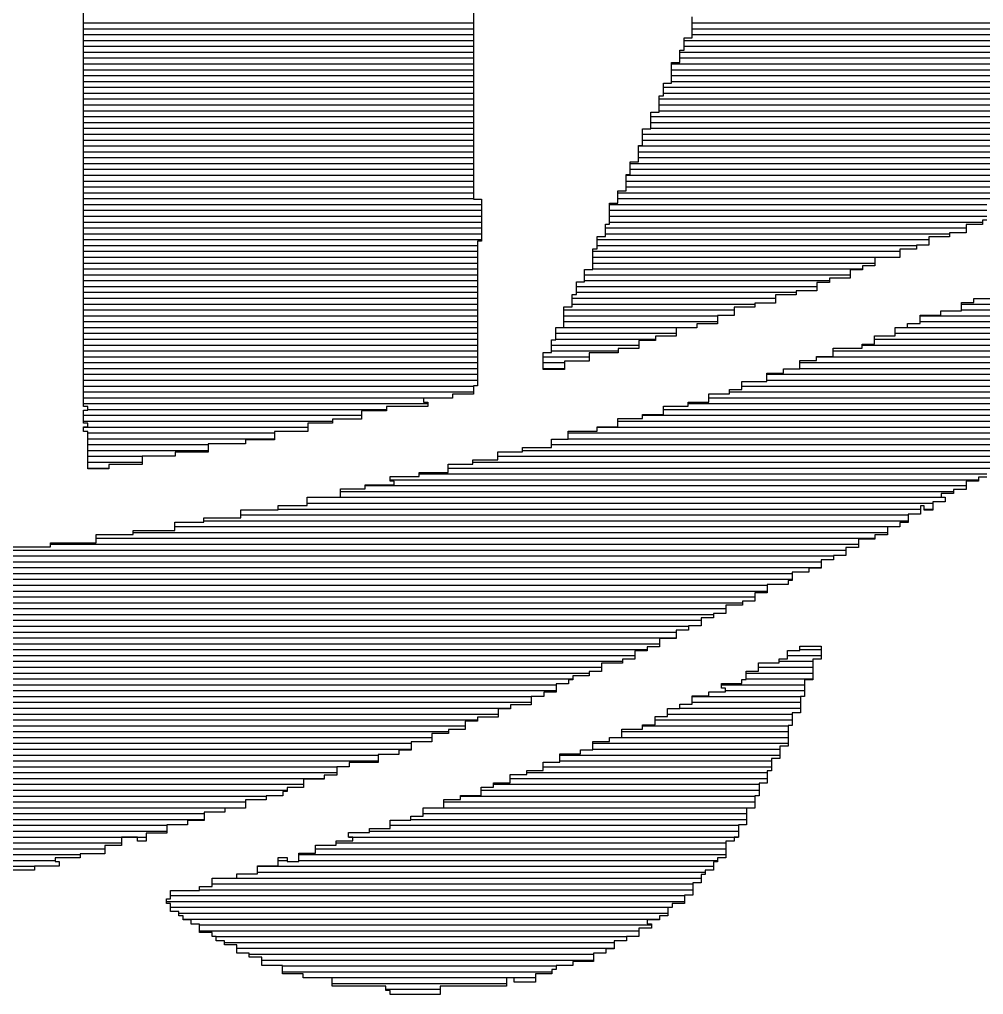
# Model space of a CAD drawing. Extents: x 35 to 236, y 10 to 166.
# Drawn here: x 56.815 to 60.221, y 17.436 to 20.882 of the extents above; entities that cross this region are included whole.
import ezdxf

# ---------------------------------------------------------------- set-up
doc = ezdxf.new("R2010")
doc.units = 0
doc.layers.add('BG_SILKSCREEN_TOP', color=254, linetype='CONTINUOUS')

msp = doc.modelspace()

# ---------------------------------------------------------------- linework, layer by layer
at = {"layer": 'BG_SILKSCREEN_TOP'}
for points in [[(58.4183, 21.3734), (58.4183, 20.2469)], [(57.0413, 19.5137), (57.0413, 21.1085)], [(59.192, 20.8175), (59.192, 20.8907)], [(57.0413, 20.87), (58.4183, 20.87)], [(57.0413, 20.8493), (58.4183, 20.8493)], [(59.192, 20.87), (60.5102, 20.87)], [(59.192, 20.8493), (60.4958, 20.8493)], [(57.0413, 20.8286), (58.4183, 20.8286)], [(59.1629, 20.7737), (59.1629, 20.8175)], [(59.1629, 20.8175), (59.192, 20.8175)], [(59.192, 20.8286), (60.4664, 20.8286)], [(57.0413, 20.8079), (58.4183, 20.8079)], [(57.0413, 20.7872), (58.4183, 20.7872)], [(59.1629, 20.8079), (60.4664, 20.8079)], [(59.1629, 20.7872), (60.4664, 20.7872)], [(57.0413, 20.7665), (58.4183, 20.7665)], [(57.0413, 20.7458), (58.4183, 20.7458)], [(59.1482, 20.7296), (59.1482, 20.7737)], [(59.1482, 20.7737), (59.1629, 20.7737)], [(59.1482, 20.7665), (60.4664, 20.7665)], [(59.1482, 20.7458), (60.4517, 20.7458)], [(57.0413, 20.7251), (58.4183, 20.7251)], [(59.1188, 20.6564), (59.1188, 20.7296)], [(59.1188, 20.7296), (59.1482, 20.7296)], [(59.1188, 20.7251), (60.4517, 20.7251)], [(57.0413, 20.7044), (58.4183, 20.7044)], [(57.0413, 20.6837), (58.4183, 20.6837)], [(59.1188, 20.7044), (60.4226, 20.7044)], [(59.1188, 20.6837), (60.4226, 20.6837)], [(57.0413, 20.663), (58.4183, 20.663)], [(57.0413, 20.6423), (58.4183, 20.6423)], [(59.0897, 20.6126), (59.0897, 20.6564)], [(59.0897, 20.6564), (59.1188, 20.6564)], [(59.0897, 20.6423), (60.4226, 20.6423)], [(59.1188, 20.663), (60.4226, 20.663)], [(57.0413, 20.6216), (58.4183, 20.6216)], [(59.075, 20.5541), (59.075, 20.6126)], [(59.075, 20.6126), (59.0897, 20.6126)], [(59.0897, 20.6216), (60.3932, 20.6216)], [(57.0413, 20.6009), (58.4183, 20.6009)], [(57.0413, 20.5802), (58.4183, 20.5802)], [(59.075, 20.6009), (60.3932, 20.6009)], [(59.075, 20.5802), (60.3785, 20.5802)], [(57.0413, 20.5595), (58.4183, 20.5595)], [(57.0413, 20.5388), (58.4183, 20.5388)], [(59.0456, 20.4956), (59.0456, 20.5541)], [(59.0456, 20.5541), (59.075, 20.5541)], [(59.0456, 20.5388), (60.3785, 20.5388)], [(59.075, 20.5595), (60.3785, 20.5595)], [(57.0413, 20.5181), (58.4183, 20.5181)], [(59.0456, 20.5181), (60.3494, 20.5181)], [(57.0413, 20.4974), (58.4183, 20.4974)], [(57.0413, 20.4767), (58.4183, 20.4767)], [(59.0165, 20.4371), (59.0165, 20.4956)], [(59.0165, 20.4956), (59.0456, 20.4956)], [(59.0165, 20.4767), (60.3347, 20.4767)], [(59.0456, 20.4974), (60.3494, 20.4974)], [(57.0413, 20.456), (58.4183, 20.456)], [(57.0413, 20.4353), (58.4183, 20.4353)], [(59.0018, 20.3786), (59.0018, 20.4371)], [(59.0018, 20.4371), (59.0165, 20.4371)], [(59.0018, 20.4353), (60.3347, 20.4353)], [(59.0165, 20.456), (60.3347, 20.456)], [(57.0413, 20.4146), (58.4183, 20.4146)], [(59.0018, 20.4146), (60.3347, 20.4146)], [(57.0413, 20.3939), (58.4183, 20.3939)], [(57.0413, 20.3732), (58.4183, 20.3732)], [(58.9727, 20.3345), (58.9727, 20.3786)], [(58.9727, 20.3786), (59.0018, 20.3786)], [(58.9727, 20.3732), (60.3056, 20.3732)], [(59.0018, 20.3939), (60.3056, 20.3939)], [(57.0413, 20.3525), (58.4183, 20.3525)], [(57.0413, 20.3318), (58.4183, 20.3318)], [(58.958, 20.276), (58.958, 20.3345)], [(58.958, 20.3345), (58.9727, 20.3345)], [(58.958, 20.3318), (60.2762, 20.3318)], [(58.9727, 20.3525), (60.2762, 20.3525)], [(57.0413, 20.3111), (58.4183, 20.3111)], [(58.958, 20.3111), (60.2762, 20.3111)], [(57.0413, 20.2904), (58.4183, 20.2904)], [(57.0413, 20.2697), (58.4183, 20.2697)], [(58.9286, 20.2322), (58.9286, 20.276)], [(58.9286, 20.276), (58.958, 20.276)], [(58.9286, 20.2697), (60.2615, 20.2697)], [(58.958, 20.2904), (60.2762, 20.2904)], [(57.0413, 20.249), (58.4183, 20.249)], [(57.0413, 20.2283), (58.4474, 20.2283)], [(58.4183, 20.2469), (58.4474, 20.2469)], [(58.4474, 20.2469), (58.4474, 20.099)], [(58.8995, 20.159), (58.8995, 20.2322)], [(58.8995, 20.2322), (58.9286, 20.2322)], [(58.8995, 20.2283), (60.2324, 20.2283)], [(58.9286, 20.249), (60.2615, 20.249)], [(57.0413, 20.2076), (58.4474, 20.2076)], [(58.8995, 20.2076), (60.2324, 20.2076)], [(57.0413, 20.1869), (58.4474, 20.1869)], [(57.0413, 20.1662), (58.4474, 20.1662)], [(58.8848, 20.1152), (58.8848, 20.159)], [(58.8848, 20.159), (58.8995, 20.159)], [(58.8995, 20.1869), (60.2324, 20.1869)], [(58.8995, 20.1662), (60.2177, 20.1662)], [(60.2177, 20.1575), (60.1592, 20.1575)], [(60.1592, 20.1575), (60.1592, 20.1284)], [(60.2324, 20.1722), (60.2177, 20.1722)], [(60.2177, 20.1722), (60.2177, 20.1575)], [(57.0413, 20.1455), (58.4474, 20.1455)], [(57.0413, 20.1248), (58.4474, 20.1248)], [(58.8848, 20.1455), (60.1592, 20.1455)], [(58.8848, 20.1248), (60.1007, 20.1248)], [(60.1592, 20.1284), (60.1007, 20.1284)], [(60.1007, 20.1284), (60.1007, 20.1137)], [(57.0413, 20.1041), (58.4474, 20.1041)], [(58.4474, 20.099), (58.4327, 20.099)], [(58.4327, 20.099), (58.4327, 19.5869)], [(58.8554, 20.1152), (58.8848, 20.1152)], [(58.8554, 20.0714), (58.8554, 20.1152)], [(58.8554, 20.1041), (60.0275, 20.1041)], [(60.1007, 20.1137), (60.0275, 20.1137)], [(60.0275, 20.1137), (60.0275, 20.0843)], [(57.0413, 20.0834), (58.4327, 20.0834)], [(57.0413, 20.0627), (58.4327, 20.0627)], [(58.841, 19.9982), (58.841, 20.0714)], [(58.841, 20.0714), (58.8554, 20.0714)], [(58.841, 20.0627), (59.9252, 20.0627)], [(58.8554, 20.0834), (59.9837, 20.0834)], [(59.9837, 20.0699), (59.9252, 20.0699)], [(59.9252, 20.0699), (59.9252, 20.0405)], [(60.0275, 20.0843), (59.9837, 20.0843)], [(59.9837, 20.0843), (59.9837, 20.0699)], [(57.0413, 20.042), (58.4327, 20.042)], [(57.0413, 20.0213), (58.4327, 20.0213)], [(58.841, 20.042), (59.9252, 20.042)], [(58.841, 20.0213), (59.8373, 20.0213)], [(59.9252, 20.0405), (59.8373, 20.0405)], [(59.8373, 20.0405), (59.8373, 20.0114)], [(57.0413, 20.0006), (58.4327, 20.0006)], [(58.8116, 19.9544), (58.8116, 19.9982)], [(58.8116, 19.9982), (58.841, 19.9982)], [(58.841, 20.0006), (59.7935, 20.0006)], [(59.7935, 19.9967), (59.7494, 19.9967)], [(59.7494, 19.9967), (59.7494, 19.9673)], [(59.8373, 20.0114), (59.7935, 20.0114)], [(59.7935, 20.0114), (59.7935, 19.9967)], [(57.0413, 19.9799), (58.4327, 19.9799)], [(57.0413, 19.9592), (58.4327, 19.9592)], [(58.7825, 19.9103), (58.7825, 19.9544)], [(58.7825, 19.9544), (58.8116, 19.9544)], [(58.8116, 19.9799), (59.7494, 19.9799)], [(58.8116, 19.9592), (59.6765, 19.9592)], [(59.6765, 19.9526), (59.6324, 19.9526)], [(59.6324, 19.9526), (59.6324, 19.9235)], [(59.7494, 19.9673), (59.6765, 19.9673)], [(59.6765, 19.9673), (59.6765, 19.9526)], [(57.0413, 19.9385), (58.4327, 19.9385)], [(57.0413, 19.9178), (58.4327, 19.9178)], [(58.7825, 19.9385), (59.6324, 19.9385)], [(58.7825, 19.9178), (59.5592, 19.9178)], [(59.6324, 19.9235), (59.5592, 19.9235)], [(59.5592, 19.9235), (59.5592, 19.9088)], [(57.0413, 19.8971), (58.4327, 19.8971)], [(58.7678, 19.8665), (58.7678, 19.9103)], [(58.7678, 19.9103), (58.7825, 19.9103)], [(58.7678, 19.8971), (59.4863, 19.8971)], [(59.5592, 19.9088), (59.4863, 19.9088)], [(59.4863, 19.9088), (59.4863, 19.8797)], [(60.1868, 19.8812), (60.1868, 19.8956)], [(60.1868, 19.8956), (60.26, 19.8956)], [(57.0413, 19.8764), (58.4327, 19.8764)], [(57.0413, 19.8557), (58.4327, 19.8557)], [(58.7384, 19.7933), (58.7384, 19.8665)], [(58.7384, 19.8665), (58.7678, 19.8665)], [(58.7384, 19.8557), (59.3399, 19.8557)], [(58.7678, 19.8764), (59.4131, 19.8764)], [(59.4131, 19.865), (59.3399, 19.865)], [(59.3399, 19.865), (59.3399, 19.8356)], [(59.4863, 19.8797), (59.4131, 19.8797)], [(59.4131, 19.8797), (59.4131, 19.865)], [(60.0698, 19.8371), (60.0698, 19.8518)], [(60.0698, 19.8518), (60.143, 19.8518)], [(60.143, 19.8518), (60.143, 19.8812)], [(60.143, 19.8812), (60.1868, 19.8812)], [(60.143, 19.8764), (61.1393, 19.8764)], [(60.143, 19.8557), (61.1102, 19.8557)], [(57.0413, 19.835), (58.4327, 19.835)], [(57.0413, 19.8143), (58.4327, 19.8143)], [(58.7384, 19.835), (59.2814, 19.835)], [(58.7384, 19.8143), (59.2814, 19.8143)], [(59.3399, 19.8356), (59.2814, 19.8356)], [(59.2814, 19.8356), (59.2814, 19.8065)], [(59.9966, 19.808), (59.9966, 19.8371)], [(59.9966, 19.8371), (60.0698, 19.8371)], [(59.9966, 19.835), (61.0955, 19.835)], [(59.9966, 19.8143), (61.0517, 19.8143)], [(57.0413, 19.7936), (58.4327, 19.7936)], [(58.7093, 19.7495), (58.7093, 19.7933)], [(58.7093, 19.7933), (58.7384, 19.7933)], [(58.7384, 19.7936), (59.2082, 19.7936)], [(59.2082, 19.7918), (59.135, 19.7918)], [(59.135, 19.7918), (59.135, 19.7624)], [(59.2814, 19.8065), (59.2082, 19.8065)], [(59.2082, 19.8065), (59.2082, 19.7918)], [(59.909, 19.7642), (59.909, 19.7933)], [(59.909, 19.7933), (59.9528, 19.7933)], [(59.9528, 19.7933), (59.9528, 19.808)], [(59.9528, 19.808), (59.9966, 19.808)], [(59.9528, 19.7936), (61.0223, 19.7936)], [(57.0413, 19.7729), (58.4327, 19.7729)], [(57.0413, 19.7522), (58.4327, 19.7522)], [(58.6946, 19.7054), (58.6946, 19.7495)], [(58.6946, 19.7495), (58.7093, 19.7495)], [(58.7093, 19.7729), (59.135, 19.7729)], [(58.7093, 19.7522), (59.0618, 19.7522)], [(59.0618, 19.748), (59.0033, 19.748)], [(59.0033, 19.748), (59.0033, 19.7186)], [(59.135, 19.7624), (59.0618, 19.7624)], [(59.0618, 19.7624), (59.0618, 19.748)], [(59.8358, 19.7348), (59.8358, 19.7642)], [(59.8358, 19.7642), (59.909, 19.7642)], [(59.8358, 19.7522), (60.9785, 19.7522)], [(59.909, 19.7729), (60.9785, 19.7729)], [(57.0413, 19.7315), (58.4327, 19.7315)], [(57.0413, 19.7108), (58.4327, 19.7108)], [(58.6946, 19.7315), (59.0033, 19.7315)], [(58.6946, 19.7108), (58.9301, 19.7108)], [(59.0033, 19.7186), (58.9301, 19.7186)], [(58.9301, 19.7186), (58.9301, 19.7039)], [(59.6894, 19.691), (59.6894, 19.7201)], [(59.6894, 19.7201), (59.792, 19.7201)], [(59.6894, 19.7108), (60.9053, 19.7108)], [(59.792, 19.7201), (59.792, 19.7348)], [(59.792, 19.7348), (59.8358, 19.7348)], [(59.792, 19.7315), (60.9053, 19.7315)], [(57.0413, 19.6901), (58.4327, 19.6901)], [(58.6655, 19.7054), (58.6946, 19.7054)], [(58.6655, 19.6454), (58.6655, 19.7054)], [(58.6655, 19.6901), (58.8278, 19.6901)], [(58.8278, 19.6748), (58.7399, 19.6748)], [(58.7399, 19.6748), (58.7399, 19.6454)], [(58.9301, 19.7039), (58.8278, 19.7039)], [(58.8278, 19.7039), (58.8278, 19.6748)], [(59.5724, 19.6469), (59.5724, 19.6763)], [(59.5724, 19.6763), (59.6309, 19.6763)], [(59.6309, 19.6763), (59.6309, 19.691)], [(59.6309, 19.691), (59.6894, 19.691)], [(59.6309, 19.6901), (60.8762, 19.6901)], [(57.0413, 19.6694), (58.4327, 19.6694)], [(57.0413, 19.6487), (58.4327, 19.6487)], [(58.6655, 19.6694), (58.7399, 19.6694)], [(58.6655, 19.6487), (58.7399, 19.6487)], [(58.7399, 19.6454), (58.6655, 19.6454)], [(59.5139, 19.6325), (59.5139, 19.6469)], [(59.5139, 19.6469), (59.5724, 19.6469)], [(59.5724, 19.6694), (60.8615, 19.6694)], [(59.5724, 19.6487), (60.8174, 19.6487)], [(57.0413, 19.628), (58.4327, 19.628)], [(57.0413, 19.6073), (58.4327, 19.6073)], [(59.4554, 19.6031), (59.4554, 19.6325)], [(59.4554, 19.6325), (59.5139, 19.6325)], [(59.4554, 19.628), (60.7883, 19.628)], [(59.4554, 19.6073), (60.7445, 19.6073)], [(57.0413, 19.5866), (58.4183, 19.5866)], [(58.4327, 19.5869), (58.4183, 19.5869)], [(58.4183, 19.5869), (58.4183, 19.5578)], [(59.3237, 19.5593), (59.3237, 19.574)], [(59.3237, 19.574), (59.3675, 19.574)], [(59.3675, 19.574), (59.3675, 19.6031)], [(59.3675, 19.6031), (59.4554, 19.6031)], [(59.3675, 19.5866), (60.7151, 19.5866)], [(57.0413, 19.5659), (58.4183, 19.5659)], [(57.0413, 19.5452), (58.3451, 19.5452)], [(58.3451, 19.5431), (58.2425, 19.5431)], [(58.2425, 19.5431), (58.2425, 19.5299)], [(58.4183, 19.5578), (58.3451, 19.5578)], [(58.3451, 19.5578), (58.3451, 19.5431)], [(59.2505, 19.5299), (59.2505, 19.5593)], [(59.2505, 19.5593), (59.3237, 19.5593)], [(59.2505, 19.5452), (60.6713, 19.5452)], [(59.3237, 19.5659), (60.6713, 19.5659)], [(57.0413, 19.5245), (58.2572, 19.5245)], [(57.056, 19.5137), (57.0413, 19.5137)], [(57.056, 19.5008), (57.056, 19.5137)], [(57.056, 19.5038), (58.1108, 19.5038)], [(58.2572, 19.5137), (58.1108, 19.5137)], [(58.1108, 19.5137), (58.1108, 19.4993)], [(58.2425, 19.5299), (58.2572, 19.5299)], [(58.2572, 19.5299), (58.2572, 19.5137)], [(59.0897, 19.4861), (59.0897, 19.5152)], [(59.0897, 19.5152), (59.1773, 19.5152)], [(59.0897, 19.5038), (60.5981, 19.5038)], [(59.1773, 19.5152), (59.1773, 19.5299)], [(59.1773, 19.5299), (59.2505, 19.5299)], [(59.1773, 19.5245), (60.5981, 19.5245)], [(57.0413, 19.4552), (57.0413, 19.5008)], [(57.0413, 19.5008), (57.056, 19.5008)], [(57.0413, 19.4831), (58.0232, 19.4831)], [(58.0232, 19.4699), (57.9206, 19.4699)], [(57.9206, 19.4699), (57.9206, 19.4552)], [(58.1108, 19.4993), (58.0232, 19.4993)], [(58.0232, 19.4993), (58.0232, 19.4699)], [(58.9286, 19.4423), (58.9286, 19.4714)], [(58.9286, 19.4714), (59.0165, 19.4714)], [(59.0165, 19.4714), (59.0165, 19.4861)], [(59.0165, 19.4861), (59.0897, 19.4861)], [(59.0165, 19.4831), (60.5396, 19.4831)], [(57.0413, 19.4624), (57.9206, 19.4624)], [(57.056, 19.4552), (57.0413, 19.4552)], [(57.0413, 19.4261), (57.0413, 19.4423)], [(57.0413, 19.4423), (57.056, 19.4423)], [(57.0413, 19.4417), (57.833, 19.4417)], [(57.056, 19.4423), (57.056, 19.4552)], [(57.9206, 19.4552), (57.833, 19.4552)], [(57.833, 19.4552), (57.833, 19.4261)], [(58.8554, 19.4276), (58.8554, 19.4423)], [(58.8554, 19.4423), (58.9286, 19.4423)], [(58.8554, 19.4417), (60.4811, 19.4417)], [(58.9286, 19.4624), (60.5249, 19.4624)], [(57.056, 19.4261), (57.0413, 19.4261)], [(57.056, 19.2944), (57.056, 19.4261)], [(57.056, 19.421), (57.716, 19.421)], [(57.056, 19.4003), (57.716, 19.4003)], [(57.833, 19.4261), (57.716, 19.4261)], [(57.716, 19.4261), (57.716, 19.3967)], [(58.7531, 19.3982), (58.7531, 19.4276)], [(58.7531, 19.4276), (58.8554, 19.4276)], [(58.7531, 19.421), (60.4373, 19.421)], [(58.7531, 19.4003), (60.4226, 19.4003)], [(57.056, 19.3796), (57.4817, 19.3796)], [(57.6134, 19.382), (57.4817, 19.382)], [(57.4817, 19.382), (57.4817, 19.3529)], [(57.716, 19.3967), (57.6134, 19.3967)], [(57.6134, 19.3967), (57.6134, 19.382)], [(58.5923, 19.3544), (58.5923, 19.3691)], [(58.5923, 19.3691), (58.6946, 19.3691)], [(58.6946, 19.3691), (58.6946, 19.3982)], [(58.6946, 19.3982), (58.7531, 19.3982)], [(58.6946, 19.3796), (60.3932, 19.3796)], [(57.056, 19.3589), (57.4817, 19.3589)], [(57.056, 19.3382), (57.2477, 19.3382)], [(57.3647, 19.3382), (57.2477, 19.3382)], [(57.2477, 19.3382), (57.2477, 19.3091)], [(57.4817, 19.3529), (57.3647, 19.3529)], [(57.3647, 19.3529), (57.3647, 19.3382)], [(58.5044, 19.3253), (58.5044, 19.3544)], [(58.5044, 19.3544), (58.5923, 19.3544)], [(58.5044, 19.3382), (60.3056, 19.3382)], [(58.5923, 19.3589), (60.3494, 19.3589)], [(57.056, 19.3175), (57.2477, 19.3175)], [(57.056, 19.2968), (57.1307, 19.2968)], [(57.2477, 19.3091), (57.1307, 19.3091)], [(57.1307, 19.3091), (57.1307, 19.2944)], [(58.3289, 19.2812), (58.3289, 19.3106)], [(58.3289, 19.3106), (58.4165, 19.3106)], [(58.3289, 19.2968), (60.2762, 19.2968)], [(58.4165, 19.3106), (58.4165, 19.3253)], [(58.4165, 19.3253), (58.5044, 19.3253)], [(58.4165, 19.3175), (60.2762, 19.3175)], [(57.1307, 19.2944), (57.056, 19.2944)], [(58.124, 19.2506), (58.124, 19.2665)], [(58.124, 19.2665), (58.2263, 19.2665)], [(58.2263, 19.2665), (58.2263, 19.2812)], [(58.2263, 19.2812), (58.3289, 19.2812)], [(58.2263, 19.2761), (60.2324, 19.2761)], [(60.2324, 19.265), (60.203, 19.265)], [(60.203, 19.265), (60.203, 19.2506)], [(58.0361, 19.2227), (58.0361, 19.2374)], [(58.0361, 19.2374), (58.1387, 19.2374)], [(58.0361, 19.2347), (60.1592, 19.2347)], [(58.124, 19.2554), (60.203, 19.2554)], [(58.1387, 19.2506), (58.124, 19.2506)], [(58.1387, 19.2374), (58.1387, 19.2506)], [(60.203, 19.2506), (60.1592, 19.2506)], [(60.1592, 19.2506), (60.1592, 19.2212)], [(57.8315, 19.1642), (57.8315, 19.1936)], [(57.8315, 19.1936), (57.9485, 19.1936)], [(57.8315, 19.1933), (60.086, 19.1933)], [(57.9485, 19.1936), (57.9485, 19.2227)], [(57.9485, 19.2227), (58.0361, 19.2227)], [(57.9485, 19.214), (60.1154, 19.214)], [(60.1154, 19.2065), (60.0713, 19.2065)], [(60.0713, 19.2065), (60.0713, 19.1936)], [(60.0713, 19.1936), (60.086, 19.1936)], [(60.086, 19.1936), (60.086, 19.1774)], [(60.1592, 19.2212), (60.1154, 19.2212)], [(60.1154, 19.2212), (60.1154, 19.2065)], [(57.7289, 19.1495), (57.7289, 19.1642)], [(57.7289, 19.1642), (57.8315, 19.1642)], [(57.8315, 19.1726), (60.0422, 19.1726)], [(60.0113, 19.1627), (59.9981, 19.1627)], [(59.9981, 19.1627), (59.9981, 19.1333)], [(60.0113, 19.148), (60.0113, 19.1627)], [(60.086, 19.1774), (60.0422, 19.1774)], [(60.0422, 19.1774), (60.0422, 19.148)], [(57.5972, 19.1204), (57.5972, 19.1495)], [(57.5972, 19.1495), (57.7289, 19.1495)], [(57.5972, 19.1312), (59.9543, 19.1312)], [(57.7289, 19.1519), (59.9981, 19.1519)], [(59.9981, 19.1333), (59.9543, 19.1333)], [(59.9543, 19.1333), (59.9543, 19.1042)], [(60.0113, 19.1519), (60.0422, 19.1519)], [(60.0422, 19.148), (60.0113, 19.148)], [(57.3632, 19.0763), (57.3632, 19.1057)], [(57.3632, 19.1057), (57.4658, 19.1057)], [(57.3632, 19.0898), (59.9252, 19.0898)], [(57.4658, 19.1057), (57.4658, 19.1204)], [(57.4658, 19.1204), (57.5972, 19.1204)], [(57.4658, 19.1105), (59.9543, 19.1105)], [(59.9252, 19.0895), (59.8811, 19.0895)], [(59.8811, 19.0895), (59.8811, 19.0604)], [(59.9543, 19.1042), (59.9252, 19.1042)], [(59.9252, 19.1042), (59.9252, 19.0895)], [(57.0854, 19.0325), (57.0854, 19.0619)], [(57.0854, 19.0619), (57.2168, 19.0619)], [(57.2168, 19.0619), (57.2168, 19.0763)], [(57.2168, 19.0763), (57.3632, 19.0763)], [(57.2168, 19.0691), (59.8811, 19.0691)], [(59.8811, 19.0604), (59.8373, 19.0604)], [(59.8373, 19.0604), (59.8373, 19.0457)], [(56.9243, 19.0178), (56.9243, 19.0325)], [(56.9243, 19.0325), (57.0854, 19.0325)], [(56.9243, 19.0277), (59.7788, 19.0277)], [(57.0854, 19.0484), (59.8373, 19.0484)], [(59.8373, 19.0457), (59.7788, 19.0457)], [(59.7788, 19.0457), (59.7788, 19.0163)], [(56.5733, 18.9863), (59.6909, 18.9863)], [(56.7488, 19.0178), (56.9243, 19.0178)], [(56.7488, 19.007), (59.735, 19.007)], [(59.735, 18.9872), (59.6909, 18.9872)], [(59.6909, 18.9872), (59.6909, 18.9725)], [(59.7788, 19.0163), (59.735, 19.0163)], [(59.735, 19.0163), (59.735, 18.9872)], [(56.3831, 18.9656), (59.6471, 18.9656)], [(59.6909, 18.9725), (59.6471, 18.9725)], [(59.6471, 18.9725), (59.6471, 18.9431)], [(55.6808, 18.9242), (59.5448, 18.9242)], [(56.105, 18.9449), (59.6471, 18.9449)], [(59.6033, 18.9287), (59.5448, 18.9287)], [(59.5448, 18.9287), (59.5448, 18.8993)], [(59.6471, 18.9431), (59.6033, 18.9431)], [(59.6033, 18.9431), (59.6033, 18.9287)], [(51.4232, 18.8828), (59.4569, 18.8828)], [(55.6808, 18.9035), (59.5448, 18.9035)], [(59.5301, 18.8846), (59.4569, 18.8846)], [(59.4569, 18.8846), (59.4569, 18.8555)], [(59.5448, 18.8993), (59.5301, 18.8993)], [(59.5301, 18.8993), (59.5301, 18.8846)], [(51.4232, 18.8621), (59.4569, 18.8621)], [(59.4569, 18.8555), (59.4131, 18.8555)], [(59.4131, 18.8555), (59.4131, 18.8261)], [(51.3794, 18.8414), (59.4131, 18.8414)], [(51.3794, 18.8207), (59.369, 18.8207)], [(59.4131, 18.8261), (59.369, 18.8261)], [(59.369, 18.8261), (59.369, 18.8117)], [(51.3503, 18.7793), (59.2667, 18.7793)], [(51.3794, 18.8), (59.3105, 18.8)], [(59.3105, 18.7823), (59.2667, 18.7823)], [(59.2667, 18.7823), (59.2667, 18.7676)], [(59.369, 18.8117), (59.3105, 18.8117)], [(59.3105, 18.8117), (59.3105, 18.7823)], [(51.3209, 18.7586), (59.2229, 18.7586)], [(59.2667, 18.7676), (59.2229, 18.7676)], [(59.2229, 18.7676), (59.2229, 18.7385)], [(51.3062, 18.7172), (59.135, 18.7172)], [(51.3209, 18.7379), (59.1788, 18.7379)], [(59.1788, 18.7238), (59.135, 18.7238)], [(59.135, 18.7238), (59.135, 18.6944)], [(59.2229, 18.7385), (59.1788, 18.7385)], [(59.1788, 18.7385), (59.1788, 18.7238)], [(51.2771, 18.6758), (59.0765, 18.6758)], [(51.3062, 18.6965), (59.135, 18.6965)], [(59.135, 18.6944), (59.0765, 18.6944)], [(59.0765, 18.6944), (59.0765, 18.6653)], [(51.2771, 18.6551), (59.0327, 18.6551)], [(59.0327, 18.6506), (58.9886, 18.6506)], [(58.9886, 18.6506), (58.9886, 18.6215)], [(59.0765, 18.6653), (59.0327, 18.6653)], [(59.0327, 18.6653), (59.0327, 18.6506)], [(59.5286, 18.623), (59.5286, 18.6521)], [(59.5286, 18.6521), (59.5724, 18.6521)], [(59.5724, 18.6521), (59.5724, 18.6668)], [(59.5724, 18.6668), (59.6471, 18.6668)], [(59.5724, 18.6551), (59.6471, 18.6551)], [(59.6471, 18.6668), (59.6471, 18.6215)], [(51.2624, 18.6137), (58.9448, 18.6137)], [(51.2771, 18.6344), (58.9886, 18.6344)], [(58.9448, 18.6068), (58.8716, 18.6068)], [(58.8716, 18.6068), (58.8716, 18.5774)], [(58.9886, 18.6215), (58.9448, 18.6215)], [(58.9448, 18.6215), (58.9448, 18.6068)], [(59.426, 18.5789), (59.426, 18.6083)], [(59.426, 18.6083), (59.4992, 18.6083)], [(59.4992, 18.6083), (59.4992, 18.623)], [(59.4992, 18.623), (59.5286, 18.623)], [(59.4992, 18.6137), (59.618, 18.6137)], [(59.5286, 18.6344), (59.6471, 18.6344)], [(59.6471, 18.6215), (59.618, 18.6215)], [(59.618, 18.6215), (59.618, 18.5483)], [(51.233, 18.5723), (58.8278, 18.5723)], [(51.2624, 18.593), (58.8716, 18.593)], [(58.8716, 18.5774), (58.8278, 18.5774)], [(58.8278, 18.5774), (58.8278, 18.5627)], [(59.3822, 18.5498), (59.3822, 18.5789)], [(59.3822, 18.5789), (59.426, 18.5789)], [(59.3822, 18.5723), (59.618, 18.5723)], [(59.426, 18.593), (59.618, 18.593)], [(51.233, 18.5516), (58.7693, 18.5516)], [(58.7693, 18.5483), (58.7546, 18.5483)], [(58.7546, 18.5483), (58.7546, 18.5336)], [(58.8278, 18.5627), (58.7693, 18.5627)], [(58.7693, 18.5627), (58.7693, 18.5483)], [(59.3675, 18.5351), (59.3675, 18.5498)], [(59.3675, 18.5498), (59.3822, 18.5498)], [(59.3822, 18.5516), (59.618, 18.5516)], [(59.618, 18.5483), (59.5886, 18.5483)], [(59.5886, 18.5483), (59.5886, 18.4898)], [(51.2039, 18.5309), (58.7108, 18.5309)], [(51.2039, 18.5102), (58.7108, 18.5102)], [(58.7108, 18.5042), (58.667, 18.5042)], [(58.667, 18.5042), (58.667, 18.4898)], [(58.7546, 18.5336), (58.7108, 18.5336)], [(58.7108, 18.5336), (58.7108, 18.5042)], [(59.2505, 18.4913), (59.2505, 18.5057)], [(59.2505, 18.5057), (59.309, 18.5057)], [(59.2946, 18.5189), (59.2946, 18.5351)], [(59.2946, 18.5351), (59.3675, 18.5351)], [(59.2946, 18.5309), (59.5886, 18.5309)], [(59.309, 18.5189), (59.2946, 18.5189)], [(59.309, 18.5057), (59.309, 18.5189)], [(59.309, 18.5102), (59.5886, 18.5102)], [(51.2039, 18.4895), (58.6229, 18.4895)], [(51.2039, 18.4688), (58.6229, 18.4688)], [(58.667, 18.4898), (58.6229, 18.4898)], [(58.6229, 18.4898), (58.6229, 18.4604)], [(59.192, 18.4619), (59.192, 18.4913)], [(59.192, 18.4913), (59.2505, 18.4913)], [(59.192, 18.4895), (59.5739, 18.4895)], [(59.192, 18.4688), (59.5739, 18.4688)], [(59.5886, 18.4898), (59.5739, 18.4898)], [(59.5739, 18.4898), (59.5739, 18.4313)], [(51.1892, 18.4481), (58.5497, 18.4481)], [(58.5497, 18.4457), (58.5059, 18.4457)], [(58.5059, 18.4457), (58.5059, 18.4166)], [(58.6229, 18.4604), (58.5497, 18.4604)], [(58.5497, 18.4604), (58.5497, 18.4457)], [(59.1044, 18.4181), (59.1044, 18.4472)], [(59.1044, 18.4472), (59.1482, 18.4472)], [(59.1482, 18.4472), (59.1482, 18.4619)], [(59.1482, 18.4619), (59.192, 18.4619)], [(59.1482, 18.4481), (59.5739, 18.4481)], [(51.1892, 18.4274), (58.5059, 18.4274)], [(51.1892, 18.4067), (58.4327, 18.4067)], [(58.4327, 18.4019), (58.3889, 18.4019)], [(58.3889, 18.4019), (58.3889, 18.3725)], [(58.5059, 18.4166), (58.4327, 18.4166)], [(58.4327, 18.4166), (58.4327, 18.4019)], [(59.0603, 18.3887), (59.0603, 18.4181)], [(59.0603, 18.4181), (59.1044, 18.4181)], [(59.0603, 18.4067), (59.5448, 18.4067)], [(59.1044, 18.4274), (59.5448, 18.4274)], [(59.5739, 18.4313), (59.5448, 18.4313)], [(59.5448, 18.4313), (59.5448, 18.3872)], [(51.1892, 18.386), (58.3889, 18.386)], [(58.3889, 18.3725), (58.3304, 18.3725)], [(58.3304, 18.3725), (58.3304, 18.3581)], [(58.9433, 18.3449), (58.9433, 18.3743)], [(58.9433, 18.3743), (59.0165, 18.3743)], [(59.0165, 18.3743), (59.0165, 18.3887)], [(59.0165, 18.3887), (59.0603, 18.3887)], [(59.0165, 18.386), (59.5301, 18.386)], [(59.5448, 18.3872), (59.5301, 18.3872)], [(59.5301, 18.3872), (59.5301, 18.314)], [(51.1892, 18.3653), (58.3304, 18.3653)], [(51.1892, 18.3446), (58.2719, 18.3446)], [(58.3304, 18.3581), (58.2719, 18.3581)], [(58.2719, 18.3581), (58.2719, 18.3287)], [(58.8995, 18.3302), (58.8995, 18.3449)], [(58.8995, 18.3449), (58.9433, 18.3449)], [(58.8995, 18.3446), (59.5301, 18.3446)], [(58.9433, 18.3653), (59.5301, 18.3653)], [(51.1745, 18.3032), (58.1987, 18.3032)], [(51.1892, 18.3239), (58.1987, 18.3239)], [(58.1987, 18.2996), (58.1549, 18.2996)], [(58.1549, 18.2996), (58.1549, 18.2849)], [(58.2719, 18.3287), (58.1987, 18.3287)], [(58.1987, 18.3287), (58.1987, 18.2996)], [(58.7969, 18.2864), (58.7969, 18.3011)], [(58.7969, 18.3011), (58.841, 18.3011)], [(58.841, 18.3011), (58.841, 18.3302)], [(58.841, 18.3302), (58.8995, 18.3302)], [(58.841, 18.3239), (59.5301, 18.3239)], [(58.841, 18.3032), (59.5007, 18.3032)], [(59.5301, 18.314), (59.5007, 18.314)], [(59.5007, 18.314), (59.5007, 18.2702)], [(51.1601, 18.2825), (58.0817, 18.2825)], [(58.1549, 18.2849), (58.0817, 18.2849)], [(58.0817, 18.2849), (58.0817, 18.2555)], [(58.724, 18.257), (58.724, 18.2864)], [(58.724, 18.2864), (58.7969, 18.2864)], [(58.724, 18.2825), (59.5007, 18.2825)], [(59.5007, 18.2702), (59.4716, 18.2702)], [(59.4716, 18.2702), (59.4716, 18.2264)], [(51.1601, 18.2618), (58.0817, 18.2618)], [(51.1601, 18.2411), (57.9353, 18.2411)], [(57.9791, 18.2411), (57.9353, 18.2411)], [(57.9353, 18.2411), (57.9353, 18.2117)], [(58.0817, 18.2555), (57.9791, 18.2555)], [(57.9791, 18.2555), (57.9791, 18.2411)], [(58.6067, 18.2132), (58.6067, 18.2279)], [(58.6067, 18.2279), (58.6655, 18.2279)], [(58.6655, 18.2279), (58.6655, 18.257)], [(58.6655, 18.257), (58.724, 18.257)], [(58.6655, 18.2411), (59.4716, 18.2411)], [(58.724, 18.2618), (59.4716, 18.2618)], [(51.1601, 18.2204), (57.9353, 18.2204)], [(51.1601, 18.1997), (57.8915, 18.1997)], [(57.8915, 18.197), (57.8183, 18.197)], [(57.8183, 18.197), (57.8183, 18.1679)], [(57.9353, 18.2117), (57.8915, 18.2117)], [(57.8915, 18.2117), (57.8915, 18.197)], [(58.5482, 18.1841), (58.5482, 18.2132)], [(58.5482, 18.2132), (58.6067, 18.2132)], [(58.5482, 18.1997), (59.4569, 18.1997)], [(58.6067, 18.2204), (59.4569, 18.2204)], [(59.4716, 18.2264), (59.4569, 18.2264)], [(59.4569, 18.2264), (59.4569, 18.1826)], [(51.1601, 18.179), (57.8183, 18.179)], [(57.8183, 18.1679), (57.7598, 18.1679)], [(57.7598, 18.1679), (57.7598, 18.1532)], [(58.4459, 18.14), (58.4459, 18.1694)], [(58.4459, 18.1694), (58.4897, 18.1694)], [(58.4897, 18.1694), (58.4897, 18.1841)], [(58.4897, 18.1841), (58.5482, 18.1841)], [(58.4897, 18.179), (59.4278, 18.179)], [(59.4569, 18.1826), (59.4278, 18.1826)], [(59.4278, 18.1826), (59.4278, 18.1385)], [(51.1892, 18.1583), (57.7598, 18.1583)], [(51.1892, 18.1376), (57.6866, 18.1376)], [(57.7451, 18.1385), (57.6866, 18.1385)], [(57.6866, 18.1385), (57.6866, 18.1238)], [(57.7598, 18.1532), (57.7451, 18.1532)], [(57.7451, 18.1532), (57.7451, 18.1385)], [(58.3142, 18.0962), (58.3142, 18.1256)], [(58.3142, 18.1256), (58.3727, 18.1256)], [(58.3727, 18.1256), (58.3727, 18.14)], [(58.3727, 18.14), (58.4459, 18.14)], [(58.3727, 18.1376), (59.4131, 18.1376)], [(58.4459, 18.1583), (59.4278, 18.1583)], [(59.4278, 18.1385), (59.4131, 18.1385)], [(59.4131, 18.1385), (59.4131, 18.0947)], [(51.1892, 18.1169), (57.6134, 18.1169)], [(51.1892, 18.0962), (57.6134, 18.0962)], [(57.6134, 18.0947), (57.5402, 18.0947)], [(57.5402, 18.0947), (57.5402, 18.08)], [(57.6866, 18.1238), (57.6134, 18.1238)], [(57.6134, 18.1238), (57.6134, 18.0947)], [(58.241, 18.0668), (58.241, 18.0962)], [(58.241, 18.0962), (58.3142, 18.0962)], [(58.241, 18.0962), (59.4131, 18.0962)], [(58.3142, 18.1169), (59.4131, 18.1169)], [(59.4131, 18.0947), (59.3837, 18.0947)], [(59.3837, 18.0947), (59.3837, 18.0362)], [(51.1892, 18.0755), (57.4673, 18.0755)], [(57.5402, 18.08), (57.4673, 18.08)], [(57.4673, 18.08), (57.4673, 18.0509)], [(58.1972, 18.0524), (58.1972, 18.0668)], [(58.1972, 18.0668), (58.241, 18.0668)], [(58.241, 18.0755), (59.3837, 18.0755)], [(51.1892, 18.0548), (57.4673, 18.0548)], [(51.2039, 18.0341), (57.3356, 18.0341)], [(57.4088, 18.0362), (57.3356, 18.0362)], [(57.3356, 18.0362), (57.3356, 18.0068)], [(57.4673, 18.0509), (57.4088, 18.0509)], [(57.4088, 18.0509), (57.4088, 18.0362)], [(58.0508, 18.0083), (58.0508, 18.023)], [(58.0508, 18.023), (58.124, 18.023)], [(58.124, 18.023), (58.124, 18.0524)], [(58.124, 18.0524), (58.1972, 18.0524)], [(58.124, 18.0341), (59.3546, 18.0341)], [(58.1972, 18.0548), (59.3837, 18.0548)], [(59.3837, 18.0362), (59.3546, 18.0362)], [(59.3546, 18.0362), (59.3546, 17.9924)], [(51.2039, 18.0134), (57.3356, 18.0134)], [(51.2039, 17.9927), (57.2624, 17.9927)], [(57.2315, 17.9924), (57.1745, 17.9924)], [(57.1745, 17.9924), (57.1745, 17.963)], [(57.2315, 17.9777), (57.2315, 17.9924)], [(57.3356, 18.0068), (57.2624, 18.0068)], [(57.2624, 18.0068), (57.2624, 17.9777)], [(57.9776, 17.9924), (57.9776, 18.0083)], [(57.9776, 18.0083), (58.0508, 18.0083)], [(57.9776, 17.9927), (59.3546, 17.9927)], [(57.9923, 17.9924), (57.9776, 17.9924)], [(57.9923, 17.9792), (57.9923, 17.9924)], [(58.0508, 18.0134), (59.3546, 18.0134)], [(59.3546, 17.9924), (59.3399, 17.9924)], [(59.3399, 17.9924), (59.3399, 17.9777)], [(51.233, 17.972), (57.1745, 17.972)], [(57.1745, 17.963), (57.116, 17.963)], [(57.116, 17.963), (57.116, 17.9336)], [(57.2624, 17.9777), (57.2315, 17.9777)], [(57.8606, 17.9354), (57.8606, 17.9645)], [(57.8606, 17.9645), (57.9338, 17.9645)], [(57.9338, 17.9645), (57.9338, 17.9792)], [(57.9338, 17.9792), (57.9923, 17.9792)], [(57.9338, 17.972), (59.3105, 17.972)], [(59.3399, 17.9777), (59.3105, 17.9777)], [(59.3105, 17.9777), (59.3105, 17.9192)], [(51.233, 17.9513), (57.116, 17.9513)], [(51.2477, 17.9306), (57.0284, 17.9306)], [(57.0284, 17.9192), (56.9405, 17.9192)], [(56.9405, 17.9192), (56.9405, 17.906)], [(57.116, 17.9336), (57.0284, 17.9336)], [(57.0284, 17.9336), (57.0284, 17.9192)], [(57.7289, 17.8913), (57.7289, 17.9207)], [(57.7289, 17.9207), (57.7598, 17.9207)], [(57.7598, 17.9207), (57.7598, 17.906)], [(57.8021, 17.906), (57.8021, 17.9354)], [(57.8021, 17.9354), (57.8606, 17.9354)], [(57.8021, 17.9306), (59.3105, 17.9306)], [(57.8606, 17.9513), (59.3105, 17.9513)], [(59.3105, 17.9192), (59.2814, 17.9192)], [(59.2814, 17.9192), (59.2814, 17.9045)], [(51.2477, 17.9099), (56.9405, 17.9099)], [(51.2624, 17.8892), (56.8673, 17.8892)], [(56.9552, 17.8898), (56.8673, 17.8898)], [(56.8673, 17.8898), (56.8673, 17.8751)], [(56.9405, 17.906), (56.9552, 17.906)], [(56.9552, 17.906), (56.9552, 17.8898)], [(57.656, 17.8622), (57.656, 17.8913)], [(57.656, 17.8913), (57.7289, 17.8913)], [(57.656, 17.8892), (59.2667, 17.8892)], [(57.7289, 17.9099), (57.7598, 17.9099)], [(57.7598, 17.906), (57.8021, 17.906)], [(57.8021, 17.9099), (59.2814, 17.9099)], [(59.2814, 17.9045), (59.2667, 17.9045)], [(59.2667, 17.9045), (59.2667, 17.8751)], [(56.8673, 17.8751), (56.7797, 17.8751)], [(57.5828, 17.8475), (57.5828, 17.8622)], [(57.5828, 17.8622), (57.656, 17.8622)], [(57.656, 17.8685), (59.2376, 17.8685)], [(59.2376, 17.8607), (59.2229, 17.8607)], [(59.2229, 17.8607), (59.2229, 17.8313)], [(59.2667, 17.8751), (59.2376, 17.8751)], [(59.2376, 17.8751), (59.2376, 17.8607)], [(57.4511, 17.8037), (57.4511, 17.8181)], [(57.4511, 17.8181), (57.4949, 17.8181)], [(57.4949, 17.8181), (57.4949, 17.8475)], [(57.4949, 17.8475), (57.5828, 17.8475)], [(57.4949, 17.8271), (59.1935, 17.8271)], [(57.5828, 17.8478), (59.2229, 17.8478)], [(59.2229, 17.8313), (59.1935, 17.8313)], [(59.1935, 17.8313), (59.1935, 17.7875)], [(57.3485, 17.7743), (57.3485, 17.8037)], [(57.3485, 17.8037), (57.4511, 17.8037)], [(57.3485, 17.7857), (59.1644, 17.7857)], [(57.4511, 17.8064), (59.1935, 17.8064)], [(59.1935, 17.7875), (59.1644, 17.7875)], [(59.1644, 17.7875), (59.1644, 17.7581)], [(57.3341, 17.7581), (57.3341, 17.7743)], [(57.3341, 17.7743), (57.3485, 17.7743)], [(57.3341, 17.765), (59.1644, 17.765)], [(57.3485, 17.7581), (57.3341, 17.7581)], [(57.3485, 17.729), (57.3485, 17.7581)], [(59.1644, 17.7581), (59.1203, 17.7581)], [(59.1203, 17.7581), (59.1203, 17.7434)], [(57.3485, 17.7443), (59.1203, 17.7443)], [(57.3779, 17.729), (57.3485, 17.729)], [(57.3779, 17.7143), (57.3779, 17.729)], [(57.3779, 17.7236), (59.1059, 17.7236)], [(57.3926, 17.7143), (57.3779, 17.7143)], [(57.3926, 17.6996), (57.3926, 17.7143)], [(59.1059, 17.7143), (59.0765, 17.7143)], [(59.0765, 17.7143), (59.0765, 17.6996)], [(59.1203, 17.7434), (59.1059, 17.7434)], [(59.1059, 17.7434), (59.1059, 17.7143)], [(57.3926, 17.7029), (59.0765, 17.7029)], [(57.4217, 17.6996), (57.3926, 17.6996)], [(57.4217, 17.6849), (57.4217, 17.6996)], [(57.4511, 17.6849), (57.4217, 17.6849)], [(57.4511, 17.6558), (57.4511, 17.6849)], [(57.4511, 17.6822), (59.0474, 17.6822)], [(59.0765, 17.6996), (59.0327, 17.6996)], [(59.0327, 17.6996), (59.0327, 17.6864)], [(59.0327, 17.6864), (59.0474, 17.6864)], [(59.0474, 17.6864), (59.0474, 17.6705)], [(57.4511, 17.6615), (59.0033, 17.6615)], [(57.4949, 17.6558), (57.4511, 17.6558)], [(57.4949, 17.6411), (57.4949, 17.6558)], [(59.0474, 17.6705), (59.0033, 17.6705)], [(59.0033, 17.6705), (59.0033, 17.6411)], [(57.5096, 17.6411), (57.4949, 17.6411)], [(57.5096, 17.6264), (57.5096, 17.6411)], [(57.5096, 17.6408), (58.9595, 17.6408)], [(57.5387, 17.6264), (57.5096, 17.6264)], [(57.5387, 17.612), (57.5387, 17.6264)], [(57.5387, 17.6201), (58.9157, 17.6201)], [(57.5828, 17.612), (57.5387, 17.612)], [(57.5828, 17.5826), (57.5828, 17.612)], [(58.9595, 17.6264), (58.9157, 17.6264)], [(58.9157, 17.6264), (58.9157, 17.5973)], [(59.0033, 17.6411), (58.9595, 17.6411)], [(58.9595, 17.6411), (58.9595, 17.6264)], [(57.5828, 17.5994), (58.9157, 17.5994)], [(57.6266, 17.5826), (57.5828, 17.5826)], [(57.6266, 17.5679), (57.6266, 17.5826)], [(57.6266, 17.5787), (58.8425, 17.5787)], [(58.8863, 17.5826), (58.8425, 17.5826)], [(58.8425, 17.5826), (58.8425, 17.5532)], [(58.9157, 17.5973), (58.8863, 17.5973)], [(58.8863, 17.5973), (58.8863, 17.5826)], [(57.6704, 17.5679), (57.6266, 17.5679)], [(57.6704, 17.5388), (57.6704, 17.5679)], [(57.6704, 17.558), (58.8425, 17.558)], [(57.7436, 17.5388), (57.6704, 17.5388)], [(57.7436, 17.5094), (57.7436, 17.5388)], [(58.7693, 17.5388), (58.7108, 17.5388)], [(58.7108, 17.5388), (58.7108, 17.5241)], [(58.8425, 17.5532), (58.7693, 17.5532)], [(58.7693, 17.5532), (58.7693, 17.5388)], [(57.7436, 17.5373), (58.7108, 17.5373)], [(57.7436, 17.5166), (58.6961, 17.5166)], [(57.8168, 17.5094), (57.7436, 17.5094)], [(57.8168, 17.4947), (57.8168, 17.5094)], [(58.6961, 17.5094), (58.6376, 17.5094)], [(58.6376, 17.5094), (58.6376, 17.4803)], [(58.7108, 17.5241), (58.6961, 17.5241)], [(58.6961, 17.5241), (58.6961, 17.5094)], [(57.8168, 17.4959), (58.6376, 17.4959)], [(57.9191, 17.4947), (57.8168, 17.4947)], [(57.9191, 17.4656), (57.9191, 17.4947)], [(57.9191, 17.4752), (58.5353, 17.4752)], [(58.5629, 17.4947), (58.5353, 17.4947)], [(58.5353, 17.4947), (58.5353, 17.4656)], [(58.5629, 17.4803), (58.5629, 17.4947)], [(58.6376, 17.4803), (58.5629, 17.4803)], [(58.1093, 17.4656), (57.9191, 17.4656)], [(58.1093, 17.4509), (58.1093, 17.4656)], [(58.1093, 17.4545), (58.301, 17.4545)], [(58.124, 17.4509), (58.1093, 17.4509)], [(58.124, 17.4362), (58.124, 17.4509)], [(58.301, 17.4362), (58.124, 17.4362)], [(58.5353, 17.4656), (58.301, 17.4656)], [(58.301, 17.4656), (58.301, 17.4362)]]:
    msp.add_lwpolyline(points, dxfattribs=at)

doc.saveas('drawing.dxf')
